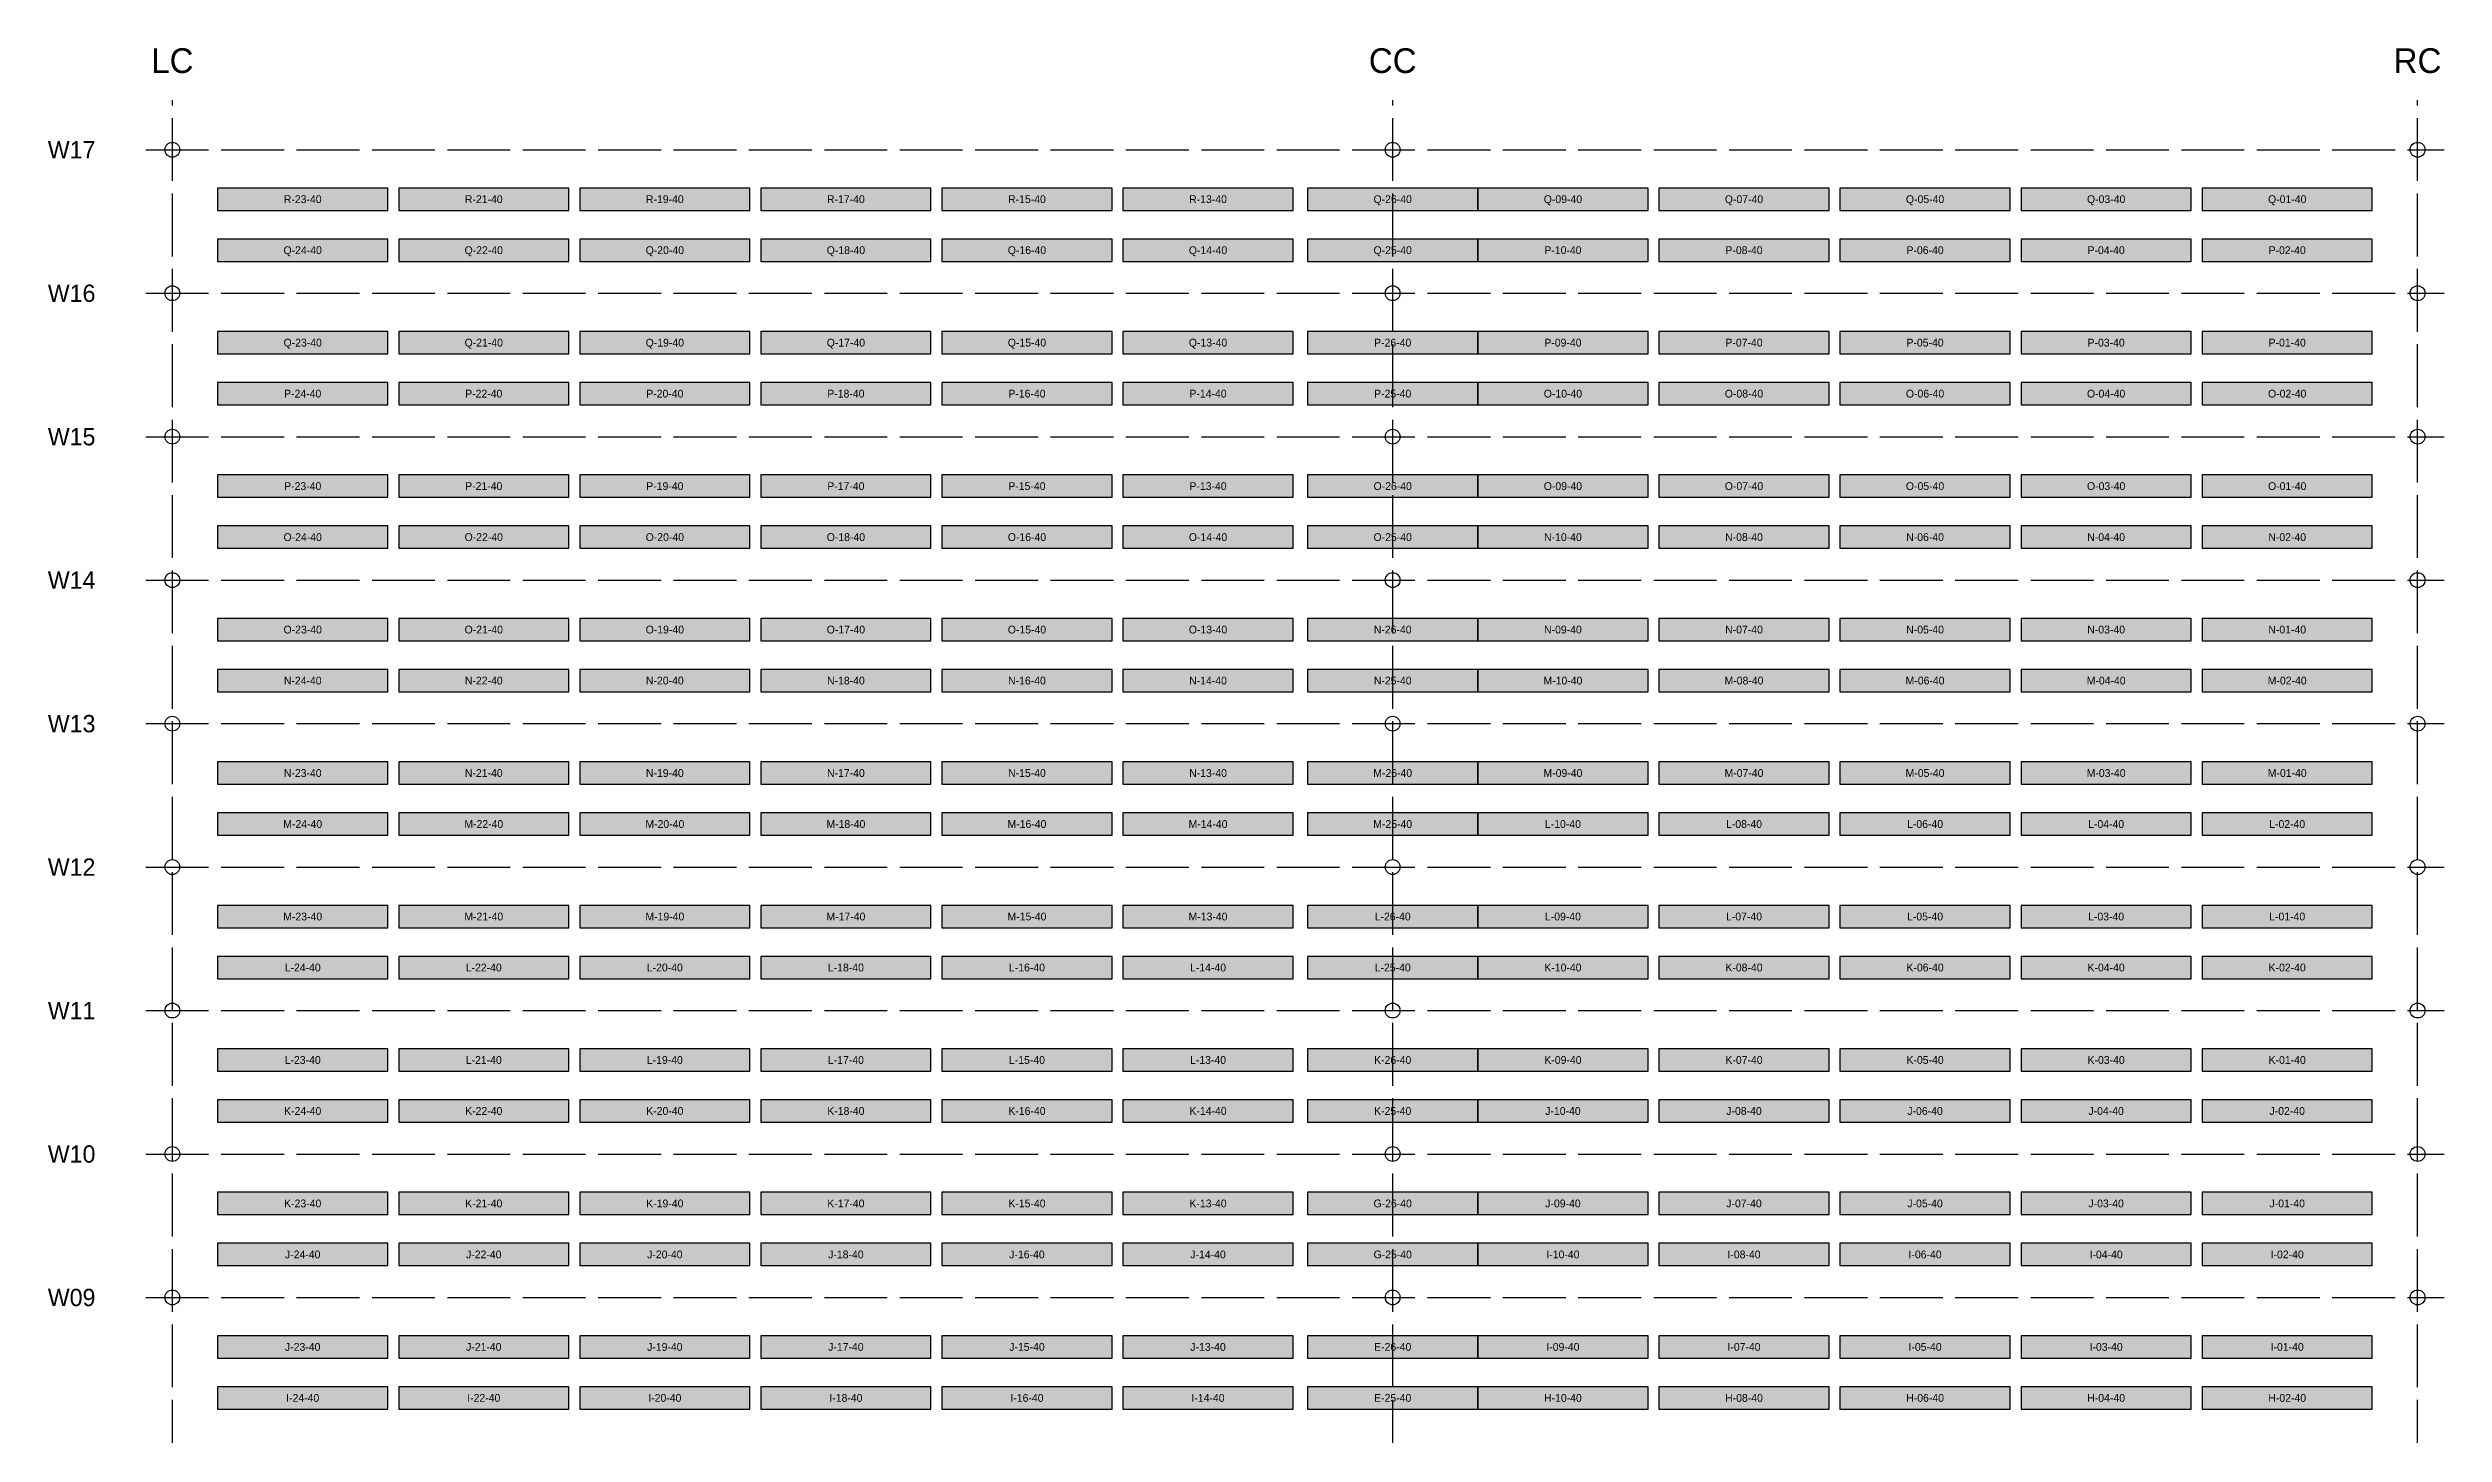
# Model space of a CAD drawing. Header units: metres. Extents: x 0 to 48.5, y -2.8 to 53.5.
# Drawn here: x 0.02 to 48.46, y 25.44 to 53.46 of the extents above; entities that cross this region are included whole.
import ezdxf
from ezdxf.enums import TextEntityAlignment as Align

# ---------------------------------------------------------------- set-up
doc = ezdxf.new("R2010")
doc.units = ezdxf.units.M
doc.linetypes.add('DASHED', pattern=[1.524, 1.27, -0.254])
for name, color, linetype in [('CROSS_AISLES', 4, 'Continuous'), ('LABELS', 7, 'Continuous'), ('RACK_L4', 7, 'Continuous'), ('STOCK_ONLY', 254, 'Continuous'), ('SUPPORT_POINTS', 8, 'Continuous'), ('WALKWAYS', 8, 'Continuous'), ('ZONE_B', 30, 'Continuous'), ('ZONE_C', 5, 'Continuous'), ('ZONE_N', 8, 'Continuous')]:
    doc.layers.add(name, color=color, linetype=linetype)

msp = doc.modelspace()

# ---------------------------------------------------------------- hatches: boundary and pattern name
at = {"layer": 'STOCK_ONLY'}
for points in [[(3.451, 50.174), (6.891, 50.174), (6.891, 50.625), (3.451, 50.625)], [(7.111, 50.174), (10.551, 50.174), (10.551, 50.625), (7.111, 50.625)], [(10.771, 50.174), (14.211, 50.174), (14.211, 50.625), (10.771, 50.625)], [(14.431, 50.174), (17.871, 50.174), (17.871, 50.625), (14.431, 50.625)], [(18.091, 50.174), (21.531, 50.174), (21.531, 50.625), (18.091, 50.625)], [(21.751, 50.174), (25.191, 50.174), (25.191, 50.625), (21.751, 50.625)], [(25.484, 50.174), (28.925, 50.174), (28.925, 50.625), (25.484, 50.625)], [(28.925, 50.174), (32.365, 50.174), (32.365, 50.625), (28.925, 50.625)], [(32.585, 50.174), (36.025, 50.174), (36.025, 50.625), (32.585, 50.625)], [(36.245, 50.174), (39.685, 50.174), (39.685, 50.625), (36.245, 50.625)], [(39.905, 50.174), (43.345, 50.174), (43.345, 50.625), (39.905, 50.625)], [(43.565, 50.174), (47.005, 50.174), (47.005, 50.625), (43.565, 50.625)], [(3.451, 49.143), (6.891, 49.143), (6.891, 49.594), (3.451, 49.594)], [(7.111, 49.143), (10.551, 49.143), (10.551, 49.594), (7.111, 49.594)], [(10.771, 49.143), (14.211, 49.143), (14.211, 49.594), (10.771, 49.594)], [(14.431, 49.143), (17.871, 49.143), (17.871, 49.594), (14.431, 49.594)], [(18.091, 49.143), (21.531, 49.143), (21.531, 49.594), (18.091, 49.594)], [(21.751, 49.143), (25.191, 49.143), (25.191, 49.594), (21.751, 49.594)], [(25.484, 49.143), (28.925, 49.143), (28.925, 49.594), (25.484, 49.594)], [(28.925, 49.143), (32.365, 49.143), (32.365, 49.594), (28.925, 49.594)], [(32.585, 49.143), (36.025, 49.143), (36.025, 49.594), (32.585, 49.594)], [(36.245, 49.143), (39.685, 49.143), (39.685, 49.594), (36.245, 49.594)], [(39.905, 49.143), (43.345, 49.143), (43.345, 49.594), (39.905, 49.594)], [(43.565, 49.143), (47.005, 49.143), (47.005, 49.594), (43.565, 49.594)], [(3.451, 47.274), (6.891, 47.274), (6.891, 47.725), (3.451, 47.725)], [(7.111, 47.274), (10.551, 47.274), (10.551, 47.725), (7.111, 47.725)], [(10.771, 47.274), (14.211, 47.274), (14.211, 47.725), (10.771, 47.725)], [(14.431, 47.274), (17.871, 47.274), (17.871, 47.725), (14.431, 47.725)], [(18.091, 47.274), (21.531, 47.274), (21.531, 47.725), (18.091, 47.725)], [(21.751, 47.274), (25.191, 47.274), (25.191, 47.725), (21.751, 47.725)], [(25.484, 47.274), (28.925, 47.274), (28.925, 47.725), (25.484, 47.725)], [(28.925, 47.274), (32.365, 47.274), (32.365, 47.725), (28.925, 47.725)], [(32.585, 47.274), (36.025, 47.274), (36.025, 47.725), (32.585, 47.725)], [(36.245, 47.274), (39.685, 47.274), (39.685, 47.725), (36.245, 47.725)], [(39.905, 47.274), (43.345, 47.274), (43.345, 47.725), (39.905, 47.725)], [(43.565, 47.274), (47.005, 47.274), (47.005, 47.725), (43.565, 47.725)], [(3.451, 46.243), (6.891, 46.243), (6.891, 46.694), (3.451, 46.694)], [(7.111, 46.243), (10.551, 46.243), (10.551, 46.694), (7.111, 46.694)], [(10.771, 46.243), (14.211, 46.243), (14.211, 46.694), (10.771, 46.694)], [(14.431, 46.243), (17.871, 46.243), (17.871, 46.694), (14.431, 46.694)], [(18.091, 46.243), (21.531, 46.243), (21.531, 46.694), (18.091, 46.694)], [(21.751, 46.243), (25.191, 46.243), (25.191, 46.694), (21.751, 46.694)], [(32.585, 46.243), (36.025, 46.243), (36.025, 46.694), (32.585, 46.694)], [(36.245, 46.243), (39.685, 46.243), (39.685, 46.694), (36.245, 46.694)], [(39.905, 46.243), (43.345, 46.243), (43.345, 46.694), (39.905, 46.694)], [(43.565, 46.243), (47.005, 46.243), (47.005, 46.694), (43.565, 46.694)], [(3.451, 44.374), (6.891, 44.374), (6.891, 44.825), (3.451, 44.825)], [(7.111, 44.374), (10.551, 44.374), (10.551, 44.825), (7.111, 44.825)], [(10.771, 44.374), (14.211, 44.374), (14.211, 44.825), (10.771, 44.825)], [(14.431, 44.374), (17.871, 44.374), (17.871, 44.825), (14.431, 44.825)], [(18.091, 44.374), (21.531, 44.374), (21.531, 44.825), (18.091, 44.825)], [(21.751, 44.374), (25.191, 44.374), (25.191, 44.825), (21.751, 44.825)], [(28.925, 44.374), (32.365, 44.374), (32.365, 44.825), (28.925, 44.825)], [(32.585, 44.374), (36.025, 44.374), (36.025, 44.825), (32.585, 44.825)], [(36.245, 44.374), (39.685, 44.374), (39.685, 44.825), (36.245, 44.825)], [(39.905, 44.374), (43.345, 44.374), (43.345, 44.825), (39.905, 44.825)], [(43.565, 44.374), (47.005, 44.374), (47.005, 44.825), (43.565, 44.825)], [(3.451, 43.343), (6.891, 43.343), (6.891, 43.794), (3.451, 43.794)], [(7.111, 43.343), (10.551, 43.343), (10.551, 43.794), (7.111, 43.794)], [(10.771, 43.343), (14.211, 43.343), (14.211, 43.794), (10.771, 43.794)], [(14.431, 43.343), (17.871, 43.343), (17.871, 43.794), (14.431, 43.794)], [(18.091, 43.343), (21.531, 43.343), (21.531, 43.794), (18.091, 43.794)], [(21.751, 43.343), (25.191, 43.343), (25.191, 43.794), (21.751, 43.794)], [(25.484, 43.343), (28.925, 43.343), (28.925, 43.794), (25.484, 43.794)], [(28.925, 43.343), (32.365, 43.343), (32.365, 43.794), (28.925, 43.794)], [(32.585, 43.343), (36.025, 43.343), (36.025, 43.794), (32.585, 43.794)], [(36.245, 43.343), (39.685, 43.343), (39.685, 43.794), (36.245, 43.794)], [(39.905, 43.343), (43.345, 43.343), (43.345, 43.794), (39.905, 43.794)], [(43.565, 43.343), (47.005, 43.343), (47.005, 43.794), (43.565, 43.794)], [(3.451, 41.474), (6.891, 41.474), (6.891, 41.925), (3.451, 41.925)], [(7.111, 41.474), (10.551, 41.474), (10.551, 41.925), (7.111, 41.925)], [(10.771, 41.474), (14.211, 41.474), (14.211, 41.925), (10.771, 41.925)], [(14.431, 41.474), (17.871, 41.474), (17.871, 41.925), (14.431, 41.925)], [(18.091, 41.474), (21.531, 41.474), (21.531, 41.925), (18.091, 41.925)], [(21.751, 41.474), (25.191, 41.474), (25.191, 41.925), (21.751, 41.925)], [(25.484, 41.474), (28.925, 41.474), (28.925, 41.925), (25.484, 41.925)], [(28.925, 41.474), (32.365, 41.474), (32.365, 41.925), (28.925, 41.925)], [(32.585, 41.474), (36.025, 41.474), (36.025, 41.925), (32.585, 41.925)], [(36.245, 41.474), (39.685, 41.474), (39.685, 41.925), (36.245, 41.925)], [(39.905, 41.474), (43.345, 41.474), (43.345, 41.925), (39.905, 41.925)], [(43.565, 41.474), (47.005, 41.474), (47.005, 41.925), (43.565, 41.925)], [(3.451, 40.443), (6.891, 40.443), (6.891, 40.894), (3.451, 40.894)], [(7.111, 40.443), (10.551, 40.443), (10.551, 40.894), (7.111, 40.894)], [(10.771, 40.443), (14.211, 40.443), (14.211, 40.894), (10.771, 40.894)], [(14.431, 40.443), (17.871, 40.443), (17.871, 40.894), (14.431, 40.894)], [(18.091, 40.443), (21.531, 40.443), (21.531, 40.894), (18.091, 40.894)], [(21.751, 40.443), (25.191, 40.443), (25.191, 40.894), (21.751, 40.894)], [(25.484, 40.443), (28.925, 40.443), (28.925, 40.894), (25.484, 40.894)], [(28.925, 40.443), (32.365, 40.443), (32.365, 40.894), (28.925, 40.894)], [(32.585, 40.443), (36.025, 40.443), (36.025, 40.894), (32.585, 40.894)], [(36.245, 40.443), (39.685, 40.443), (39.685, 40.894), (36.245, 40.894)], [(39.905, 40.443), (43.345, 40.443), (43.345, 40.894), (39.905, 40.894)], [(43.565, 40.443), (47.005, 40.443), (47.005, 40.894), (43.565, 40.894)], [(3.451, 38.574), (6.891, 38.574), (6.891, 39.025), (3.451, 39.025)], [(7.111, 38.574), (10.551, 38.574), (10.551, 39.025), (7.111, 39.025)], [(10.771, 38.574), (14.211, 38.574), (14.211, 39.025), (10.771, 39.025)], [(14.431, 38.574), (17.871, 38.574), (17.871, 39.025), (14.431, 39.025)], [(18.091, 38.574), (21.531, 38.574), (21.531, 39.025), (18.091, 39.025)], [(21.751, 38.574), (25.191, 38.574), (25.191, 39.025), (21.751, 39.025)], [(25.484, 38.574), (28.925, 38.574), (28.925, 39.025), (25.484, 39.025)], [(32.585, 38.574), (36.025, 38.574), (36.025, 39.025), (32.585, 39.025)], [(36.245, 38.574), (39.685, 38.574), (39.685, 39.025), (36.245, 39.025)], [(39.905, 38.574), (43.345, 38.574), (43.345, 39.025), (39.905, 39.025)], [(43.565, 38.574), (47.005, 38.574), (47.005, 39.025), (43.565, 39.025)], [(3.451, 37.543), (6.891, 37.543), (6.891, 37.994), (3.451, 37.994)], [(7.111, 37.543), (10.551, 37.543), (10.551, 37.994), (7.111, 37.994)], [(10.771, 37.543), (14.211, 37.543), (14.211, 37.994), (10.771, 37.994)], [(14.431, 37.543), (17.871, 37.543), (17.871, 37.994), (14.431, 37.994)], [(18.091, 37.543), (21.531, 37.543), (21.531, 37.994), (18.091, 37.994)], [(21.751, 37.543), (25.191, 37.543), (25.191, 37.994), (21.751, 37.994)], [(25.484, 37.543), (28.925, 37.543), (28.925, 37.994), (25.484, 37.994)], [(28.925, 37.543), (32.365, 37.543), (32.365, 37.994), (28.925, 37.994)], [(32.585, 37.543), (36.025, 37.543), (36.025, 37.994), (32.585, 37.994)], [(36.245, 37.543), (39.685, 37.543), (39.685, 37.994), (36.245, 37.994)], [(39.905, 37.543), (43.345, 37.543), (43.345, 37.994), (39.905, 37.994)], [(43.565, 37.543), (47.005, 37.543), (47.005, 37.994), (43.565, 37.994)], [(3.451, 35.674), (6.891, 35.674), (6.891, 36.125), (3.451, 36.125)], [(7.111, 35.674), (10.551, 35.674), (10.551, 36.125), (7.111, 36.125)], [(10.771, 35.674), (14.211, 35.674), (14.211, 36.125), (10.771, 36.125)], [(14.431, 35.674), (17.871, 35.674), (17.871, 36.125), (14.431, 36.125)], [(18.091, 35.674), (21.531, 35.674), (21.531, 36.125), (18.091, 36.125)], [(21.751, 35.674), (25.191, 35.674), (25.191, 36.125), (21.751, 36.125)], [(28.925, 35.674), (32.365, 35.674), (32.365, 36.125), (28.925, 36.125)], [(32.585, 35.674), (36.025, 35.674), (36.025, 36.125), (32.585, 36.125)], [(36.245, 35.674), (39.685, 35.674), (39.685, 36.125), (36.245, 36.125)], [(39.905, 35.674), (43.345, 35.674), (43.345, 36.125), (39.905, 36.125)], [(43.565, 35.674), (47.005, 35.674), (47.005, 36.125), (43.565, 36.125)], [(3.451, 34.643), (6.891, 34.643), (6.891, 35.094), (3.451, 35.094)], [(7.111, 34.643), (10.551, 34.643), (10.551, 35.094), (7.111, 35.094)], [(10.771, 34.643), (14.211, 34.643), (14.211, 35.094), (10.771, 35.094)], [(14.431, 34.643), (17.871, 34.643), (17.871, 35.094), (14.431, 35.094)], [(18.091, 34.643), (21.531, 34.643), (21.531, 35.094), (18.091, 35.094)], [(21.751, 34.643), (25.191, 34.643), (25.191, 35.094), (21.751, 35.094)], [(25.484, 34.643), (28.925, 34.643), (28.925, 35.094), (25.484, 35.094)], [(28.925, 34.643), (32.365, 34.643), (32.365, 35.094), (28.925, 35.094)], [(32.585, 34.643), (36.025, 34.643), (36.025, 35.094), (32.585, 35.094)], [(36.245, 34.643), (39.685, 34.643), (39.685, 35.094), (36.245, 35.094)], [(39.905, 34.643), (43.345, 34.643), (43.345, 35.094), (39.905, 35.094)], [(43.565, 34.643), (47.005, 34.643), (47.005, 35.094), (43.565, 35.094)], [(3.451, 32.775), (6.891, 32.775), (6.891, 33.226), (3.451, 33.226)], [(7.111, 32.775), (10.551, 32.775), (10.551, 33.226), (7.111, 33.226)], [(10.771, 32.775), (14.211, 32.775), (14.211, 33.226), (10.771, 33.226)], [(14.431, 32.775), (17.871, 32.775), (17.871, 33.226), (14.431, 33.226)], [(18.091, 32.775), (21.531, 32.775), (21.531, 33.226), (18.091, 33.226)], [(21.751, 32.775), (25.191, 32.775), (25.191, 33.226), (21.751, 33.226)], [(25.484, 32.775), (28.925, 32.775), (28.925, 33.226), (25.484, 33.226)], [(28.925, 32.775), (32.365, 32.775), (32.365, 33.226), (28.925, 33.226)], [(32.585, 32.775), (36.025, 32.775), (36.025, 33.226), (32.585, 33.226)], [(36.245, 32.775), (39.685, 32.775), (39.685, 33.226), (36.245, 33.226)], [(39.905, 32.775), (43.345, 32.775), (43.345, 33.226), (39.905, 33.226)], [(3.451, 31.743), (6.891, 31.743), (6.891, 32.194), (3.451, 32.194)], [(7.111, 31.743), (10.551, 31.743), (10.551, 32.194), (7.111, 32.194)], [(10.771, 31.743), (14.211, 31.743), (14.211, 32.194), (10.771, 32.194)], [(14.431, 31.743), (17.871, 31.743), (17.871, 32.194), (14.431, 32.194)], [(21.751, 31.743), (25.191, 31.743), (25.191, 32.194), (21.751, 32.194)], [(28.925, 31.743), (32.365, 31.743), (32.365, 32.194), (28.925, 32.194)], [(32.585, 31.743), (36.025, 31.743), (36.025, 32.194), (32.585, 32.194)], [(36.245, 31.743), (39.685, 31.743), (39.685, 32.194), (36.245, 32.194)], [(39.905, 31.743), (43.345, 31.743), (43.345, 32.194), (39.905, 32.194)], [(43.565, 31.743), (47.005, 31.743), (47.005, 32.194), (43.565, 32.194)], [(3.451, 29.874), (6.891, 29.874), (6.891, 30.325), (3.451, 30.325)], [(7.111, 29.874), (10.551, 29.874), (10.551, 30.325), (7.111, 30.325)], [(10.771, 29.874), (14.211, 29.874), (14.211, 30.325), (10.771, 30.325)], [(18.091, 29.874), (21.531, 29.874), (21.531, 30.325), (18.091, 30.325)], [(21.751, 29.874), (25.191, 29.874), (25.191, 30.325), (21.751, 30.325)], [(25.484, 29.874), (28.925, 29.874), (28.925, 30.325), (25.484, 30.325)], [(28.925, 29.874), (32.365, 29.874), (32.365, 30.325), (28.925, 30.325)], [(32.585, 29.874), (36.025, 29.874), (36.025, 30.325), (32.585, 30.325)], [(36.245, 29.874), (39.685, 29.874), (39.685, 30.325), (36.245, 30.325)], [(39.905, 29.874), (43.345, 29.874), (43.345, 30.325), (39.905, 30.325)], [(43.565, 29.874), (47.005, 29.874), (47.005, 30.325), (43.565, 30.325)], [(3.451, 28.843), (6.891, 28.843), (6.891, 29.294), (3.451, 29.294)], [(7.111, 28.843), (10.551, 28.843), (10.551, 29.294), (7.111, 29.294)], [(10.771, 28.843), (14.211, 28.843), (14.211, 29.294), (10.771, 29.294)], [(14.431, 28.843), (17.871, 28.843), (17.871, 29.294), (14.431, 29.294)], [(18.091, 28.843), (21.531, 28.843), (21.531, 29.294), (18.091, 29.294)], [(21.751, 28.843), (25.191, 28.843), (25.191, 29.294), (21.751, 29.294)], [(25.484, 28.843), (28.925, 28.843), (28.925, 29.294), (25.484, 29.294)], [(28.925, 28.843), (32.365, 28.843), (32.365, 29.294), (28.925, 29.294)], [(32.585, 28.843), (36.025, 28.843), (36.025, 29.294), (32.585, 29.294)], [(36.245, 28.843), (39.685, 28.843), (39.685, 29.294), (36.245, 29.294)], [(39.905, 28.843), (43.345, 28.843), (43.345, 29.294), (39.905, 29.294)], [(43.565, 28.843), (47.005, 28.843), (47.005, 29.294), (43.565, 29.294)], [(3.451, 26.974), (6.891, 26.974), (6.891, 27.425), (3.451, 27.425)], [(7.111, 26.974), (10.551, 26.974), (10.551, 27.425), (7.111, 27.425)], [(10.771, 26.974), (14.211, 26.974), (14.211, 27.425), (10.771, 27.425)], [(14.431, 26.974), (17.871, 26.974), (17.871, 27.425), (14.431, 27.425)], [(18.091, 26.974), (21.531, 26.974), (21.531, 27.425), (18.091, 27.425)], [(25.484, 26.974), (28.925, 26.974), (28.925, 27.425), (25.484, 27.425)], [(28.925, 26.974), (32.365, 26.974), (32.365, 27.425), (28.925, 27.425)], [(39.905, 26.974), (43.345, 26.974), (43.345, 27.425), (39.905, 27.425)], [(43.565, 26.974), (47.005, 26.974), (47.005, 27.425), (43.565, 27.425)], [(3.451, 25.943), (6.891, 25.943), (6.891, 26.394), (3.451, 26.394)], [(7.111, 25.943), (10.551, 25.943), (10.551, 26.394), (7.111, 26.394)], [(10.771, 25.943), (14.211, 25.943), (14.211, 26.394), (10.771, 26.394)], [(14.431, 25.943), (17.871, 25.943), (17.871, 26.394), (14.431, 26.394)], [(18.091, 25.943), (21.531, 25.943), (21.531, 26.394), (18.091, 26.394)], [(21.751, 25.943), (25.191, 25.943), (25.191, 26.394), (21.751, 26.394)], [(25.484, 25.943), (28.925, 25.943), (28.925, 26.394), (25.484, 26.394)], [(28.925, 25.943), (32.365, 25.943), (32.365, 26.394), (28.925, 26.394)], [(32.585, 25.943), (36.025, 25.943), (36.025, 26.394), (32.585, 26.394)], [(36.245, 25.943), (39.685, 25.943), (39.685, 26.394), (36.245, 26.394)], [(39.905, 25.943), (43.345, 25.943), (43.345, 26.394), (39.905, 26.394)], [(43.565, 25.943), (47.005, 25.943), (47.005, 26.394), (43.565, 26.394)]]:
    msp.add_hatch(color=254, dxfattribs=at).paths.add_polyline_path(points)
at = {"layer": 'ZONE_B'}
for points in [[(28.925, 46.243), (32.365, 46.243), (32.365, 46.694), (28.925, 46.694)], [(25.484, 35.674), (28.925, 35.674), (28.925, 36.125), (25.484, 36.125)], [(25.484, 31.743), (28.925, 31.743), (28.925, 32.194), (25.484, 32.194)], [(36.245, 26.974), (39.685, 26.974), (39.685, 27.425), (36.245, 27.425)]]:
    msp.add_hatch(color=30, dxfattribs=at).paths.add_polyline_path(points)
at = {"layer": 'ZONE_C'}
for points in [[(25.484, 46.243), (28.925, 46.243), (28.925, 46.694), (25.484, 46.694)], [(25.484, 44.374), (28.925, 44.374), (28.925, 44.825), (25.484, 44.825)], [(28.925, 38.574), (32.365, 38.574), (32.365, 39.025), (28.925, 39.025)], [(18.091, 31.743), (21.531, 31.743), (21.531, 32.194), (18.091, 32.194)], [(14.431, 29.874), (17.871, 29.874), (17.871, 30.325), (14.431, 30.325)], [(32.585, 26.974), (36.025, 26.974), (36.025, 27.425), (32.585, 27.425)]]:
    msp.add_hatch(color=5, dxfattribs=at).paths.add_polyline_path(points)
at = {"layer": 'ZONE_N'}
for points in [[(43.565, 32.775), (47.005, 32.775), (47.005, 33.226), (43.565, 33.226)], [(21.751, 26.974), (25.191, 26.974), (25.191, 27.425), (21.751, 27.425)]]:
    msp.add_hatch(color=8, dxfattribs=at).paths.add_polyline_path(points)

# ---------------------------------------------------------------- linework, layer by layer
at = {"layer": 'CROSS_AISLES', "linetype": 'DASHED'}
for p, q in [((2.536, 2), (2.536, 52.4)), ((27.204, 2), (27.204, 52.4)), ((47.92, 2), (47.92, 52.4))]:
    msp.add_line(p, q, dxfattribs=at)
at = {"layer": 'RACK_L4'}
for points in [[(3.451, 50.174), (6.891, 50.174), (6.891, 50.625), (3.451, 50.625)], [(7.111, 50.174), (10.551, 50.174), (10.551, 50.625), (7.111, 50.625)], [(10.771, 50.174), (14.211, 50.174), (14.211, 50.625), (10.771, 50.625)], [(14.431, 50.174), (17.871, 50.174), (17.871, 50.625), (14.431, 50.625)], [(18.091, 50.174), (21.531, 50.174), (21.531, 50.625), (18.091, 50.625)], [(21.751, 50.174), (25.191, 50.174), (25.191, 50.625), (21.751, 50.625)], [(25.484, 50.174), (28.925, 50.174), (28.925, 50.625), (25.484, 50.625)], [(28.925, 50.174), (32.365, 50.174), (32.365, 50.625), (28.925, 50.625)], [(32.585, 50.174), (36.025, 50.174), (36.025, 50.625), (32.585, 50.625)], [(36.245, 50.174), (39.685, 50.174), (39.685, 50.625), (36.245, 50.625)], [(39.905, 50.174), (43.345, 50.174), (43.345, 50.625), (39.905, 50.625)], [(43.565, 50.174), (47.005, 50.174), (47.005, 50.625), (43.565, 50.625)], [(3.451, 49.143), (6.891, 49.143), (6.891, 49.594), (3.451, 49.594)], [(7.111, 49.143), (10.551, 49.143), (10.551, 49.594), (7.111, 49.594)], [(10.771, 49.143), (14.211, 49.143), (14.211, 49.594), (10.771, 49.594)], [(14.431, 49.143), (17.871, 49.143), (17.871, 49.594), (14.431, 49.594)], [(18.091, 49.143), (21.531, 49.143), (21.531, 49.594), (18.091, 49.594)], [(21.751, 49.143), (25.191, 49.143), (25.191, 49.594), (21.751, 49.594)], [(25.484, 49.143), (28.925, 49.143), (28.925, 49.594), (25.484, 49.594)], [(28.925, 49.143), (32.365, 49.143), (32.365, 49.594), (28.925, 49.594)], [(32.585, 49.143), (36.025, 49.143), (36.025, 49.594), (32.585, 49.594)], [(36.245, 49.143), (39.685, 49.143), (39.685, 49.594), (36.245, 49.594)], [(39.905, 49.143), (43.345, 49.143), (43.345, 49.594), (39.905, 49.594)], [(43.565, 49.143), (47.005, 49.143), (47.005, 49.594), (43.565, 49.594)], [(3.451, 47.274), (6.891, 47.274), (6.891, 47.725), (3.451, 47.725)], [(7.111, 47.274), (10.551, 47.274), (10.551, 47.725), (7.111, 47.725)], [(10.771, 47.274), (14.211, 47.274), (14.211, 47.725), (10.771, 47.725)], [(14.431, 47.274), (17.871, 47.274), (17.871, 47.725), (14.431, 47.725)], [(18.091, 47.274), (21.531, 47.274), (21.531, 47.725), (18.091, 47.725)], [(21.751, 47.274), (25.191, 47.274), (25.191, 47.725), (21.751, 47.725)], [(25.484, 47.274), (28.925, 47.274), (28.925, 47.725), (25.484, 47.725)], [(28.925, 47.274), (32.365, 47.274), (32.365, 47.725), (28.925, 47.725)], [(32.585, 47.274), (36.025, 47.274), (36.025, 47.725), (32.585, 47.725)], [(36.245, 47.274), (39.685, 47.274), (39.685, 47.725), (36.245, 47.725)], [(39.905, 47.274), (43.345, 47.274), (43.345, 47.725), (39.905, 47.725)], [(43.565, 47.274), (47.005, 47.274), (47.005, 47.725), (43.565, 47.725)], [(3.451, 46.243), (6.891, 46.243), (6.891, 46.694), (3.451, 46.694)], [(7.111, 46.243), (10.551, 46.243), (10.551, 46.694), (7.111, 46.694)], [(10.771, 46.243), (14.211, 46.243), (14.211, 46.694), (10.771, 46.694)], [(14.431, 46.243), (17.871, 46.243), (17.871, 46.694), (14.431, 46.694)], [(18.091, 46.243), (21.531, 46.243), (21.531, 46.694), (18.091, 46.694)], [(21.751, 46.243), (25.191, 46.243), (25.191, 46.694), (21.751, 46.694)], [(25.484, 46.243), (28.925, 46.243), (28.925, 46.694), (25.484, 46.694)], [(28.925, 46.243), (32.365, 46.243), (32.365, 46.694), (28.925, 46.694)], [(32.585, 46.243), (36.025, 46.243), (36.025, 46.694), (32.585, 46.694)], [(36.245, 46.243), (39.685, 46.243), (39.685, 46.694), (36.245, 46.694)], [(39.905, 46.243), (43.345, 46.243), (43.345, 46.694), (39.905, 46.694)], [(43.565, 46.243), (47.005, 46.243), (47.005, 46.694), (43.565, 46.694)], [(3.451, 44.374), (6.891, 44.374), (6.891, 44.825), (3.451, 44.825)], [(7.111, 44.374), (10.551, 44.374), (10.551, 44.825), (7.111, 44.825)], [(10.771, 44.374), (14.211, 44.374), (14.211, 44.825), (10.771, 44.825)], [(14.431, 44.374), (17.871, 44.374), (17.871, 44.825), (14.431, 44.825)], [(18.091, 44.374), (21.531, 44.374), (21.531, 44.825), (18.091, 44.825)], [(21.751, 44.374), (25.191, 44.374), (25.191, 44.825), (21.751, 44.825)], [(25.484, 44.374), (28.925, 44.374), (28.925, 44.825), (25.484, 44.825)], [(28.925, 44.374), (32.365, 44.374), (32.365, 44.825), (28.925, 44.825)], [(32.585, 44.374), (36.025, 44.374), (36.025, 44.825), (32.585, 44.825)], [(36.245, 44.374), (39.685, 44.374), (39.685, 44.825), (36.245, 44.825)], [(39.905, 44.374), (43.345, 44.374), (43.345, 44.825), (39.905, 44.825)], [(43.565, 44.374), (47.005, 44.374), (47.005, 44.825), (43.565, 44.825)], [(3.451, 43.343), (6.891, 43.343), (6.891, 43.794), (3.451, 43.794)], [(7.111, 43.343), (10.551, 43.343), (10.551, 43.794), (7.111, 43.794)], [(10.771, 43.343), (14.211, 43.343), (14.211, 43.794), (10.771, 43.794)], [(14.431, 43.343), (17.871, 43.343), (17.871, 43.794), (14.431, 43.794)], [(18.091, 43.343), (21.531, 43.343), (21.531, 43.794), (18.091, 43.794)], [(21.751, 43.343), (25.191, 43.343), (25.191, 43.794), (21.751, 43.794)], [(25.484, 43.343), (28.925, 43.343), (28.925, 43.794), (25.484, 43.794)], [(28.925, 43.343), (32.365, 43.343), (32.365, 43.794), (28.925, 43.794)], [(32.585, 43.343), (36.025, 43.343), (36.025, 43.794), (32.585, 43.794)], [(36.245, 43.343), (39.685, 43.343), (39.685, 43.794), (36.245, 43.794)], [(39.905, 43.343), (43.345, 43.343), (43.345, 43.794), (39.905, 43.794)], [(43.565, 43.343), (47.005, 43.343), (47.005, 43.794), (43.565, 43.794)], [(3.451, 41.474), (6.891, 41.474), (6.891, 41.925), (3.451, 41.925)], [(7.111, 41.474), (10.551, 41.474), (10.551, 41.925), (7.111, 41.925)], [(10.771, 41.474), (14.211, 41.474), (14.211, 41.925), (10.771, 41.925)], [(14.431, 41.474), (17.871, 41.474), (17.871, 41.925), (14.431, 41.925)], [(18.091, 41.474), (21.531, 41.474), (21.531, 41.925), (18.091, 41.925)], [(21.751, 41.474), (25.191, 41.474), (25.191, 41.925), (21.751, 41.925)], [(25.484, 41.474), (28.925, 41.474), (28.925, 41.925), (25.484, 41.925)], [(28.925, 41.474), (32.365, 41.474), (32.365, 41.925), (28.925, 41.925)], [(32.585, 41.474), (36.025, 41.474), (36.025, 41.925), (32.585, 41.925)], [(36.245, 41.474), (39.685, 41.474), (39.685, 41.925), (36.245, 41.925)], [(39.905, 41.474), (43.345, 41.474), (43.345, 41.925), (39.905, 41.925)], [(43.565, 41.474), (47.005, 41.474), (47.005, 41.925), (43.565, 41.925)], [(3.451, 40.443), (6.891, 40.443), (6.891, 40.894), (3.451, 40.894)], [(7.111, 40.443), (10.551, 40.443), (10.551, 40.894), (7.111, 40.894)], [(10.771, 40.443), (14.211, 40.443), (14.211, 40.894), (10.771, 40.894)], [(14.431, 40.443), (17.871, 40.443), (17.871, 40.894), (14.431, 40.894)], [(18.091, 40.443), (21.531, 40.443), (21.531, 40.894), (18.091, 40.894)], [(21.751, 40.443), (25.191, 40.443), (25.191, 40.894), (21.751, 40.894)], [(25.484, 40.443), (28.925, 40.443), (28.925, 40.894), (25.484, 40.894)], [(28.925, 40.443), (32.365, 40.443), (32.365, 40.894), (28.925, 40.894)], [(32.585, 40.443), (36.025, 40.443), (36.025, 40.894), (32.585, 40.894)], [(36.245, 40.443), (39.685, 40.443), (39.685, 40.894), (36.245, 40.894)], [(39.905, 40.443), (43.345, 40.443), (43.345, 40.894), (39.905, 40.894)], [(43.565, 40.443), (47.005, 40.443), (47.005, 40.894), (43.565, 40.894)], [(3.451, 38.574), (6.891, 38.574), (6.891, 39.025), (3.451, 39.025)], [(7.111, 38.574), (10.551, 38.574), (10.551, 39.025), (7.111, 39.025)], [(10.771, 38.574), (14.211, 38.574), (14.211, 39.025), (10.771, 39.025)], [(14.431, 38.574), (17.871, 38.574), (17.871, 39.025), (14.431, 39.025)], [(18.091, 38.574), (21.531, 38.574), (21.531, 39.025), (18.091, 39.025)], [(21.751, 38.574), (25.191, 38.574), (25.191, 39.025), (21.751, 39.025)], [(25.484, 38.574), (28.925, 38.574), (28.925, 39.025), (25.484, 39.025)], [(28.925, 38.574), (32.365, 38.574), (32.365, 39.025), (28.925, 39.025)], [(32.585, 38.574), (36.025, 38.574), (36.025, 39.025), (32.585, 39.025)], [(36.245, 38.574), (39.685, 38.574), (39.685, 39.025), (36.245, 39.025)], [(39.905, 38.574), (43.345, 38.574), (43.345, 39.025), (39.905, 39.025)], [(43.565, 38.574), (47.005, 38.574), (47.005, 39.025), (43.565, 39.025)], [(3.451, 37.543), (6.891, 37.543), (6.891, 37.994), (3.451, 37.994)], [(7.111, 37.543), (10.551, 37.543), (10.551, 37.994), (7.111, 37.994)], [(10.771, 37.543), (14.211, 37.543), (14.211, 37.994), (10.771, 37.994)], [(14.431, 37.543), (17.871, 37.543), (17.871, 37.994), (14.431, 37.994)], [(18.091, 37.543), (21.531, 37.543), (21.531, 37.994), (18.091, 37.994)], [(21.751, 37.543), (25.191, 37.543), (25.191, 37.994), (21.751, 37.994)], [(25.484, 37.543), (28.925, 37.543), (28.925, 37.994), (25.484, 37.994)], [(28.925, 37.543), (32.365, 37.543), (32.365, 37.994), (28.925, 37.994)], [(32.585, 37.543), (36.025, 37.543), (36.025, 37.994), (32.585, 37.994)], [(36.245, 37.543), (39.685, 37.543), (39.685, 37.994), (36.245, 37.994)], [(39.905, 37.543), (43.345, 37.543), (43.345, 37.994), (39.905, 37.994)], [(43.565, 37.543), (47.005, 37.543), (47.005, 37.994), (43.565, 37.994)], [(3.451, 35.674), (6.891, 35.674), (6.891, 36.125), (3.451, 36.125)], [(7.111, 35.674), (10.551, 35.674), (10.551, 36.125), (7.111, 36.125)], [(10.771, 35.674), (14.211, 35.674), (14.211, 36.125), (10.771, 36.125)], [(14.431, 35.674), (17.871, 35.674), (17.871, 36.125), (14.431, 36.125)], [(18.091, 35.674), (21.531, 35.674), (21.531, 36.125), (18.091, 36.125)], [(21.751, 35.674), (25.191, 35.674), (25.191, 36.125), (21.751, 36.125)], [(25.484, 35.674), (28.925, 35.674), (28.925, 36.125), (25.484, 36.125)], [(28.925, 35.674), (32.365, 35.674), (32.365, 36.125), (28.925, 36.125)], [(32.585, 35.674), (36.025, 35.674), (36.025, 36.125), (32.585, 36.125)], [(36.245, 35.674), (39.685, 35.674), (39.685, 36.125), (36.245, 36.125)], [(39.905, 35.674), (43.345, 35.674), (43.345, 36.125), (39.905, 36.125)], [(43.565, 35.674), (47.005, 35.674), (47.005, 36.125), (43.565, 36.125)], [(3.451, 34.643), (6.891, 34.643), (6.891, 35.094), (3.451, 35.094)], [(7.111, 34.643), (10.551, 34.643), (10.551, 35.094), (7.111, 35.094)], [(10.771, 34.643), (14.211, 34.643), (14.211, 35.094), (10.771, 35.094)], [(14.431, 34.643), (17.871, 34.643), (17.871, 35.094), (14.431, 35.094)], [(18.091, 34.643), (21.531, 34.643), (21.531, 35.094), (18.091, 35.094)], [(21.751, 34.643), (25.191, 34.643), (25.191, 35.094), (21.751, 35.094)], [(25.484, 34.643), (28.925, 34.643), (28.925, 35.094), (25.484, 35.094)], [(28.925, 34.643), (32.365, 34.643), (32.365, 35.094), (28.925, 35.094)], [(32.585, 34.643), (36.025, 34.643), (36.025, 35.094), (32.585, 35.094)], [(36.245, 34.643), (39.685, 34.643), (39.685, 35.094), (36.245, 35.094)], [(39.905, 34.643), (43.345, 34.643), (43.345, 35.094), (39.905, 35.094)], [(43.565, 34.643), (47.005, 34.643), (47.005, 35.094), (43.565, 35.094)], [(3.451, 32.775), (6.891, 32.775), (6.891, 33.226), (3.451, 33.226)], [(7.111, 32.775), (10.551, 32.775), (10.551, 33.226), (7.111, 33.226)], [(10.771, 32.775), (14.211, 32.775), (14.211, 33.226), (10.771, 33.226)], [(14.431, 32.775), (17.871, 32.775), (17.871, 33.226), (14.431, 33.226)], [(18.091, 32.775), (21.531, 32.775), (21.531, 33.226), (18.091, 33.226)], [(21.751, 32.775), (25.191, 32.775), (25.191, 33.226), (21.751, 33.226)], [(25.484, 32.775), (28.925, 32.775), (28.925, 33.226), (25.484, 33.226)], [(28.925, 32.775), (32.365, 32.775), (32.365, 33.226), (28.925, 33.226)], [(32.585, 32.775), (36.025, 32.775), (36.025, 33.226), (32.585, 33.226)], [(36.245, 32.775), (39.685, 32.775), (39.685, 33.226), (36.245, 33.226)], [(39.905, 32.775), (43.345, 32.775), (43.345, 33.226), (39.905, 33.226)], [(43.565, 32.775), (47.005, 32.775), (47.005, 33.226), (43.565, 33.226)], [(3.451, 31.743), (6.891, 31.743), (6.891, 32.194), (3.451, 32.194)], [(7.111, 31.743), (10.551, 31.743), (10.551, 32.194), (7.111, 32.194)], [(10.771, 31.743), (14.211, 31.743), (14.211, 32.194), (10.771, 32.194)], [(14.431, 31.743), (17.871, 31.743), (17.871, 32.194), (14.431, 32.194)], [(18.091, 31.743), (21.531, 31.743), (21.531, 32.194), (18.091, 32.194)], [(21.751, 31.743), (25.191, 31.743), (25.191, 32.194), (21.751, 32.194)], [(25.484, 31.743), (28.925, 31.743), (28.925, 32.194), (25.484, 32.194)], [(28.925, 31.743), (32.365, 31.743), (32.365, 32.194), (28.925, 32.194)], [(32.585, 31.743), (36.025, 31.743), (36.025, 32.194), (32.585, 32.194)], [(36.245, 31.743), (39.685, 31.743), (39.685, 32.194), (36.245, 32.194)], [(39.905, 31.743), (43.345, 31.743), (43.345, 32.194), (39.905, 32.194)], [(43.565, 31.743), (47.005, 31.743), (47.005, 32.194), (43.565, 32.194)], [(3.451, 29.874), (6.891, 29.874), (6.891, 30.325), (3.451, 30.325)], [(7.111, 29.874), (10.551, 29.874), (10.551, 30.325), (7.111, 30.325)], [(10.771, 29.874), (14.211, 29.874), (14.211, 30.325), (10.771, 30.325)], [(14.431, 29.874), (17.871, 29.874), (17.871, 30.325), (14.431, 30.325)], [(18.091, 29.874), (21.531, 29.874), (21.531, 30.325), (18.091, 30.325)], [(21.751, 29.874), (25.191, 29.874), (25.191, 30.325), (21.751, 30.325)], [(25.484, 29.874), (28.925, 29.874), (28.925, 30.325), (25.484, 30.325)], [(28.925, 29.874), (32.365, 29.874), (32.365, 30.325), (28.925, 30.325)], [(32.585, 29.874), (36.025, 29.874), (36.025, 30.325), (32.585, 30.325)], [(36.245, 29.874), (39.685, 29.874), (39.685, 30.325), (36.245, 30.325)], [(39.905, 29.874), (43.345, 29.874), (43.345, 30.325), (39.905, 30.325)], [(43.565, 29.874), (47.005, 29.874), (47.005, 30.325), (43.565, 30.325)], [(3.451, 28.843), (6.891, 28.843), (6.891, 29.294), (3.451, 29.294)], [(7.111, 28.843), (10.551, 28.843), (10.551, 29.294), (7.111, 29.294)], [(10.771, 28.843), (14.211, 28.843), (14.211, 29.294), (10.771, 29.294)], [(14.431, 28.843), (17.871, 28.843), (17.871, 29.294), (14.431, 29.294)], [(18.091, 28.843), (21.531, 28.843), (21.531, 29.294), (18.091, 29.294)], [(21.751, 28.843), (25.191, 28.843), (25.191, 29.294), (21.751, 29.294)], [(25.484, 28.843), (28.925, 28.843), (28.925, 29.294), (25.484, 29.294)], [(28.925, 28.843), (32.365, 28.843), (32.365, 29.294), (28.925, 29.294)], [(32.585, 28.843), (36.025, 28.843), (36.025, 29.294), (32.585, 29.294)], [(36.245, 28.843), (39.685, 28.843), (39.685, 29.294), (36.245, 29.294)], [(39.905, 28.843), (43.345, 28.843), (43.345, 29.294), (39.905, 29.294)], [(43.565, 28.843), (47.005, 28.843), (47.005, 29.294), (43.565, 29.294)], [(3.451, 26.974), (6.891, 26.974), (6.891, 27.425), (3.451, 27.425)], [(7.111, 26.974), (10.551, 26.974), (10.551, 27.425), (7.111, 27.425)], [(10.771, 26.974), (14.211, 26.974), (14.211, 27.425), (10.771, 27.425)], [(14.431, 26.974), (17.871, 26.974), (17.871, 27.425), (14.431, 27.425)], [(18.091, 26.974), (21.531, 26.974), (21.531, 27.425), (18.091, 27.425)], [(21.751, 26.974), (25.191, 26.974), (25.191, 27.425), (21.751, 27.425)], [(25.484, 26.974), (28.925, 26.974), (28.925, 27.425), (25.484, 27.425)], [(28.925, 26.974), (32.365, 26.974), (32.365, 27.425), (28.925, 27.425)], [(32.585, 26.974), (36.025, 26.974), (36.025, 27.425), (32.585, 27.425)], [(36.245, 26.974), (39.685, 26.974), (39.685, 27.425), (36.245, 27.425)], [(39.905, 26.974), (43.345, 26.974), (43.345, 27.425), (39.905, 27.425)], [(43.565, 26.974), (47.005, 26.974), (47.005, 27.425), (43.565, 27.425)], [(3.451, 25.943), (6.891, 25.943), (6.891, 26.394), (3.451, 26.394)], [(7.111, 25.943), (10.551, 25.943), (10.551, 26.394), (7.111, 26.394)], [(10.771, 25.943), (14.211, 25.943), (14.211, 26.394), (10.771, 26.394)], [(14.431, 25.943), (17.871, 25.943), (17.871, 26.394), (14.431, 26.394)], [(18.091, 25.943), (21.531, 25.943), (21.531, 26.394), (18.091, 26.394)], [(21.751, 25.943), (25.191, 25.943), (25.191, 26.394), (21.751, 26.394)], [(25.484, 25.943), (28.925, 25.943), (28.925, 26.394), (25.484, 26.394)], [(28.925, 25.943), (32.365, 25.943), (32.365, 26.394), (28.925, 26.394)], [(32.585, 25.943), (36.025, 25.943), (36.025, 26.394), (32.585, 26.394)], [(36.245, 25.943), (39.685, 25.943), (39.685, 26.394), (36.245, 26.394)], [(39.905, 25.943), (43.345, 25.943), (43.345, 26.394), (39.905, 26.394)], [(43.565, 25.943), (47.005, 25.943), (47.005, 26.394), (43.565, 26.394)]]:
    msp.add_lwpolyline(points, close=True, dxfattribs=at)
at = {"layer": 'SUPPORT_POINTS'}
for centre in [(2.536, 51.399), (27.204, 51.399), (47.92, 51.399), (2.536, 48.499), (27.204, 48.499), (47.92, 48.499), (2.536, 45.599), (27.204, 45.599), (47.92, 45.599), (2.536, 42.699), (27.204, 42.699), (47.92, 42.699), (2.536, 39.799), (27.204, 39.799), (47.92, 39.799), (2.536, 36.899), (27.204, 36.899), (47.92, 36.899), (2.536, 33.999), (27.204, 33.999), (47.92, 33.999), (2.536, 31.099), (27.204, 31.099), (47.92, 31.099), (2.536, 28.199), (27.204, 28.199), (47.92, 28.199)]:
    msp.add_circle(centre, 0.15, dxfattribs=at)
at = {"layer": 'WALKWAYS', "linetype": 'DASHED'}
for p, q in [((2, 51.399), (48.456, 51.399)), ((2, 48.499), (48.456, 48.499)), ((2, 45.599), (48.456, 45.599)), ((2, 42.699), (48.456, 42.699)), ((2, 39.799), (48.456, 39.799)), ((2, 36.899), (48.456, 36.899)), ((2, 33.999), (48.456, 33.999)), ((2, 31.099), (48.456, 31.099)), ((2, 28.199), (48.456, 28.199))]:
    msp.add_line(p, q, dxfattribs=at)

# ---------------------------------------------------------------- texts
at = {"layer": 'CROSS_AISLES'}
for s, p in [('LC', (2.536, 53.2)), ('CC', (27.204, 53.2)), ('RC', (47.92, 53.2))]:
    msp.add_text(s, height=0.5, dxfattribs=at).set_placement(p, align=Align.MIDDLE_CENTER)
at = {"layer": 'LABELS'}
for s, p in [('R-23-40', (5.171, 50.4)), ('R-21-40', (8.831, 50.4)), ('R-19-40', (12.491, 50.4)), ('R-17-40', (16.151, 50.4)), ('R-15-40', (19.811, 50.4)), ('R-13-40', (23.471, 50.4)), ('Q-26-40', (27.204, 50.4)), ('Q-09-40', (30.645, 50.4)), ('Q-07-40', (34.305, 50.4)), ('Q-05-40', (37.965, 50.4)), ('Q-03-40', (41.625, 50.4)), ('Q-01-40', (45.285, 50.4)), ('Q-24-40', (5.171, 49.369)), ('Q-22-40', (8.831, 49.369)), ('Q-20-40', (12.491, 49.369)), ('Q-18-40', (16.151, 49.369)), ('Q-16-40', (19.811, 49.369)), ('Q-14-40', (23.471, 49.369)), ('Q-25-40', (27.204, 49.369)), ('P-10-40', (30.645, 49.369)), ('P-08-40', (34.305, 49.369)), ('P-06-40', (37.965, 49.369)), ('P-04-40', (41.625, 49.369)), ('P-02-40', (45.285, 49.369)), ('Q-23-40', (5.171, 47.5)), ('Q-21-40', (8.831, 47.5)), ('Q-19-40', (12.491, 47.5)), ('Q-17-40', (16.151, 47.5)), ('Q-15-40', (19.811, 47.5)), ('Q-13-40', (23.471, 47.5)), ('P-26-40', (27.204, 47.5)), ('P-09-40', (30.645, 47.5)), ('P-07-40', (34.305, 47.5)), ('P-05-40', (37.965, 47.5)), ('P-03-40', (41.625, 47.5)), ('P-01-40', (45.285, 47.5)), ('P-24-40', (5.171, 46.469)), ('P-22-40', (8.831, 46.469)), ('P-20-40', (12.491, 46.469)), ('P-18-40', (16.151, 46.469)), ('P-16-40', (19.811, 46.469)), ('P-14-40', (23.471, 46.469)), ('P-25-40', (27.204, 46.469)), ('O-10-40', (30.645, 46.469)), ('O-08-40', (34.305, 46.469)), ('O-06-40', (37.965, 46.469)), ('O-04-40', (41.625, 46.469)), ('O-02-40', (45.285, 46.469)), ('P-23-40', (5.171, 44.6)), ('P-21-40', (8.831, 44.6)), ('P-19-40', (12.491, 44.6)), ('P-17-40', (16.151, 44.6)), ('P-15-40', (19.811, 44.6)), ('P-13-40', (23.471, 44.6)), ('O-26-40', (27.204, 44.6)), ('O-09-40', (30.645, 44.6)), ('O-07-40', (34.305, 44.6)), ('O-05-40', (37.965, 44.6)), ('O-03-40', (41.625, 44.6)), ('O-01-40', (45.285, 44.6)), ('O-24-40', (5.171, 43.569)), ('O-22-40', (8.831, 43.569)), ('O-20-40', (12.491, 43.569)), ('O-18-40', (16.151, 43.569)), ('O-16-40', (19.811, 43.569)), ('O-14-40', (23.471, 43.569)), ('O-25-40', (27.204, 43.569)), ('N-10-40', (30.645, 43.569)), ('N-08-40', (34.305, 43.569)), ('N-06-40', (37.965, 43.569)), ('N-04-40', (41.625, 43.569)), ('N-02-40', (45.285, 43.569)), ('O-23-40', (5.171, 41.7)), ('O-21-40', (8.831, 41.7)), ('O-19-40', (12.491, 41.7)), ('O-17-40', (16.151, 41.7)), ('O-15-40', (19.811, 41.7)), ('O-13-40', (23.471, 41.7)), ('N-26-40', (27.204, 41.7)), ('N-09-40', (30.645, 41.7)), ('N-07-40', (34.305, 41.7)), ('N-05-40', (37.965, 41.7)), ('N-03-40', (41.625, 41.7)), ('N-01-40', (45.285, 41.7)), ('N-24-40', (5.171, 40.669)), ('N-22-40', (8.831, 40.669)), ('N-20-40', (12.491, 40.669)), ('N-18-40', (16.151, 40.669)), ('N-16-40', (19.811, 40.669)), ('N-14-40', (23.471, 40.669)), ('N-25-40', (27.204, 40.669)), ('M-10-40', (30.645, 40.669)), ('M-08-40', (34.305, 40.669)), ('M-06-40', (37.965, 40.669)), ('M-04-40', (41.625, 40.669)), ('M-02-40', (45.285, 40.669)), ('N-23-40', (5.171, 38.8)), ('N-21-40', (8.831, 38.8)), ('N-19-40', (12.491, 38.8)), ('N-17-40', (16.151, 38.8)), ('N-15-40', (19.811, 38.8)), ('N-13-40', (23.471, 38.8)), ('M-26-40', (27.204, 38.8)), ('M-09-40', (30.645, 38.8)), ('M-07-40', (34.305, 38.8)), ('M-05-40', (37.965, 38.8)), ('M-03-40', (41.625, 38.8)), ('M-01-40', (45.285, 38.8)), ('M-24-40', (5.171, 37.769)), ('M-22-40', (8.831, 37.769)), ('M-20-40', (12.491, 37.769)), ('M-18-40', (16.151, 37.769)), ('M-16-40', (19.811, 37.769)), ('M-14-40', (23.471, 37.769)), ('M-25-40', (27.204, 37.769)), ('L-10-40', (30.645, 37.769)), ('L-08-40', (34.305, 37.769)), ('L-06-40', (37.965, 37.769)), ('L-04-40', (41.625, 37.769)), ('L-02-40', (45.285, 37.769)), ('M-23-40', (5.171, 35.9)), ('M-21-40', (8.831, 35.9)), ('M-19-40', (12.491, 35.9)), ('M-17-40', (16.151, 35.9)), ('M-15-40', (19.811, 35.9)), ('M-13-40', (23.471, 35.9)), ('L-26-40', (27.204, 35.9)), ('L-09-40', (30.645, 35.9)), ('L-07-40', (34.305, 35.9)), ('L-05-40', (37.965, 35.9)), ('L-03-40', (41.625, 35.9)), ('L-01-40', (45.285, 35.9)), ('L-24-40', (5.171, 34.869)), ('L-22-40', (8.831, 34.869)), ('L-20-40', (12.491, 34.869)), ('L-18-40', (16.151, 34.869)), ('L-16-40', (19.811, 34.869)), ('L-14-40', (23.471, 34.869)), ('L-25-40', (27.204, 34.869)), ('K-10-40', (30.645, 34.869)), ('K-08-40', (34.305, 34.869)), ('K-06-40', (37.965, 34.869)), ('K-04-40', (41.625, 34.869)), ('K-02-40', (45.285, 34.869)), ('L-23-40', (5.171, 33)), ('L-21-40', (8.831, 33)), ('L-19-40', (12.491, 33)), ('L-17-40', (16.151, 33)), ('L-15-40', (19.811, 33)), ('L-13-40', (23.471, 33)), ('K-26-40', (27.204, 33)), ('K-09-40', (30.645, 33)), ('K-07-40', (34.305, 33)), ('K-05-40', (37.965, 33)), ('K-03-40', (41.625, 33)), ('K-01-40', (45.285, 33)), ('K-24-40', (5.171, 31.969)), ('K-22-40', (8.831, 31.969)), ('K-20-40', (12.491, 31.969)), ('K-18-40', (16.151, 31.969)), ('K-16-40', (19.811, 31.969)), ('K-14-40', (23.471, 31.969)), ('K-25-40', (27.204, 31.969)), ('J-10-40', (30.645, 31.969)), ('J-08-40', (34.305, 31.969)), ('J-06-40', (37.965, 31.969)), ('J-04-40', (41.625, 31.969)), ('J-02-40', (45.285, 31.969)), ('K-23-40', (5.171, 30.1)), ('K-21-40', (8.831, 30.1)), ('K-19-40', (12.491, 30.1)), ('K-17-40', (16.151, 30.1)), ('K-15-40', (19.811, 30.1)), ('K-13-40', (23.471, 30.1)), ('G-26-40', (27.204, 30.1)), ('J-09-40', (30.645, 30.1)), ('J-07-40', (34.305, 30.1)), ('J-05-40', (37.965, 30.1)), ('J-03-40', (41.625, 30.1)), ('J-01-40', (45.285, 30.1)), ('J-24-40', (5.171, 29.069)), ('J-22-40', (8.831, 29.069)), ('J-20-40', (12.491, 29.069)), ('J-18-40', (16.151, 29.069)), ('J-16-40', (19.811, 29.069)), ('J-14-40', (23.471, 29.069)), ('G-25-40', (27.204, 29.069)), ('I-10-40', (30.645, 29.069)), ('I-08-40', (34.305, 29.069)), ('I-06-40', (37.965, 29.069)), ('I-04-40', (41.625, 29.069)), ('I-02-40', (45.285, 29.069)), ('J-23-40', (5.171, 27.2)), ('J-21-40', (8.831, 27.2)), ('J-19-40', (12.491, 27.2)), ('J-17-40', (16.151, 27.2)), ('J-15-40', (19.811, 27.2)), ('J-13-40', (23.471, 27.2)), ('E-26-40', (27.204, 27.2)), ('I-09-40', (30.645, 27.2)), ('I-07-40', (34.305, 27.2)), ('I-05-40', (37.965, 27.2)), ('I-03-40', (41.625, 27.2)), ('I-01-40', (45.285, 27.2)), ('I-24-40', (5.171, 26.169)), ('I-22-40', (8.831, 26.169)), ('I-20-40', (12.491, 26.169)), ('I-18-40', (16.151, 26.169)), ('I-16-40', (19.811, 26.169)), ('I-14-40', (23.471, 26.169)), ('E-25-40', (27.204, 26.169)), ('H-10-40', (30.645, 26.169)), ('H-08-40', (34.305, 26.169)), ('H-06-40', (37.965, 26.169)), ('H-04-40', (41.625, 26.169)), ('H-02-40', (45.285, 26.169))]:
    msp.add_text(s, height=0.1579, dxfattribs=at).set_placement(p, align=Align.MIDDLE_CENTER)
at = {"layer": 'WALKWAYS'}
for s, p in [('W17', (0.5, 51.399)), ('W16', (0.5, 48.499)), ('W15', (0.5, 45.599)), ('W14', (0.5, 42.699)), ('W13', (0.5, 39.799)), ('W12', (0.5, 36.899)), ('W11', (0.5, 33.999)), ('W10', (0.5, 31.099)), ('W09', (0.5, 28.199))]:
    msp.add_text(s, height=0.35, dxfattribs=at).set_placement(p, align=Align.MIDDLE_CENTER)

doc.saveas('drawing.dxf')
